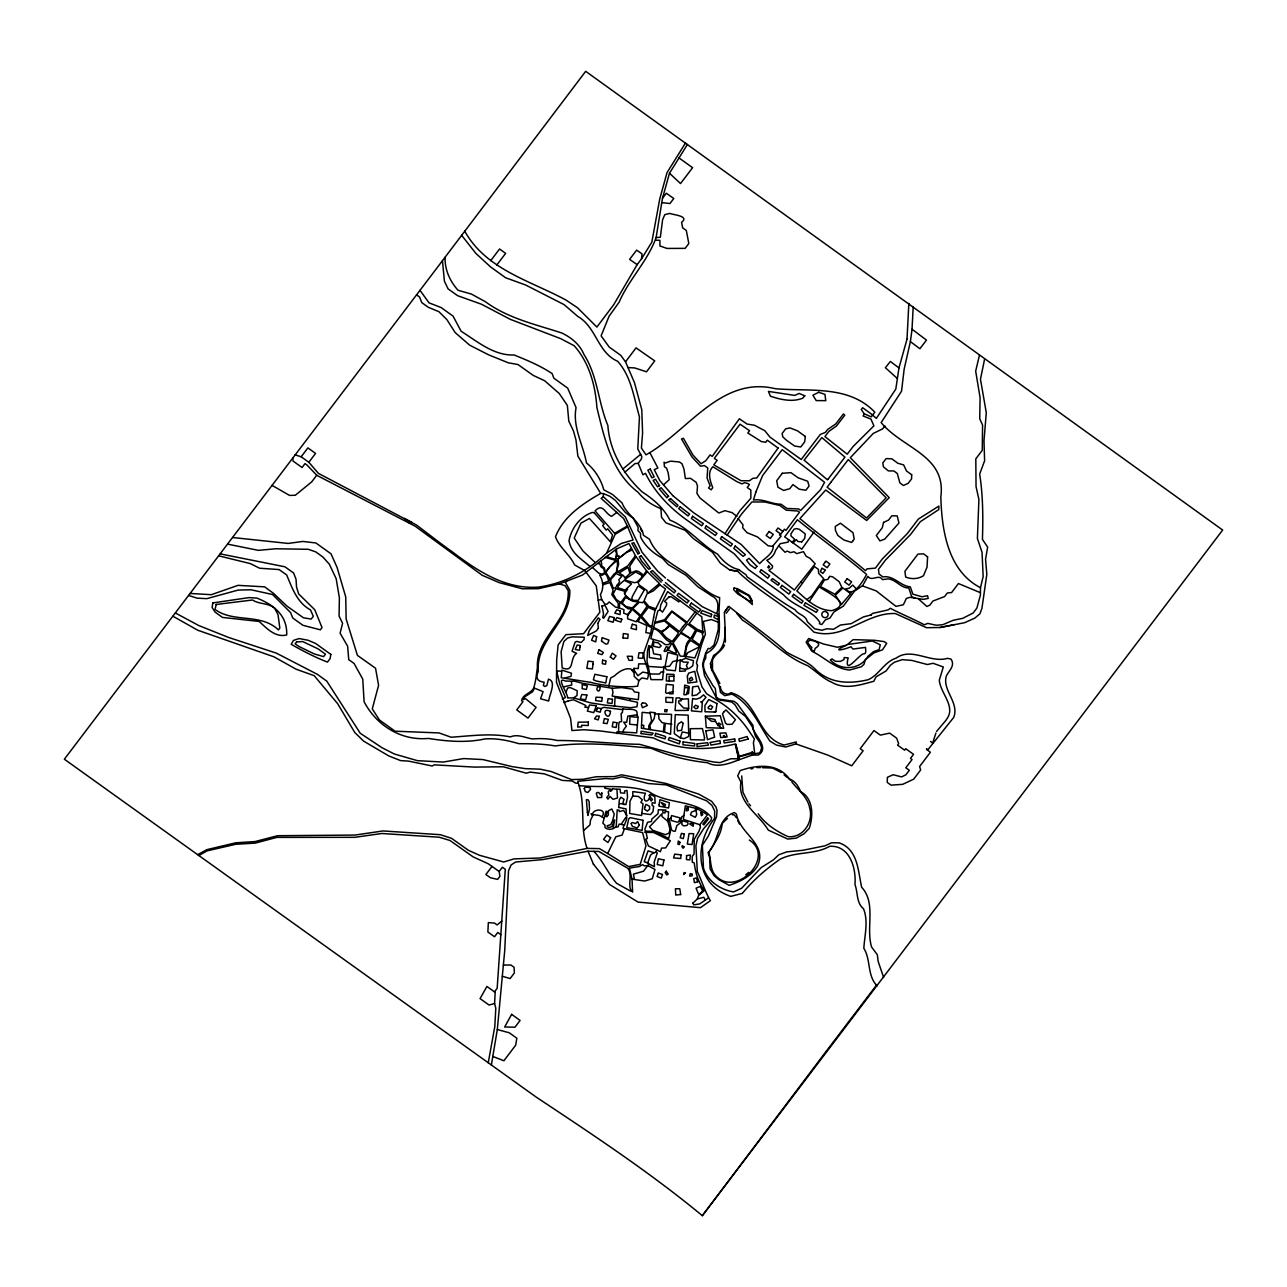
<?xml version="1.0" encoding="UTF-8"?>
<svg xmlns="http://www.w3.org/2000/svg" width="1287" height="1287" viewBox="0 0 1287 1287"><rect width="100%" height="100%" fill="white"/><g stroke="black" fill="none" stroke-linecap="round" stroke-linejoin="round"><path stroke-width="1.5" d="M686.743 710.376L688.304 709.587M668.017 821.637L668.033 818.822L669.32 818.87M926.72 748.648L927.509 750.224L953.731 717.406C959.555 702.477 941.875 690.202 946.395 675.772C949.179 670.607 955.437 665.443 951.045 659.137L947.554 658.317C930.421 663.497 911.695 646.83 896.138 658.124C884.282 661.872 879.118 674.935 868.162 679.729C849.404 684.105 830.002 683.847 815.266 669.224C807.303 660.826 795.913 657.93 786.405 651.978C768.307 635.601 747.827 621.911 728.876 606.354L724.436 612.242C724.308 626.705 729.391 646.75 713.625 655.373L710.472 663.593C711.743 673.777 719.819 681.804 720.334 692.245L724.694 695.672L731.933 694.143C750.385 703.474 758.638 724.388 769.867 741.006L776.367 745.076L785.794 747.007L795.849 743.902L827.831 755.115L851.753 765.797L863.127 750.788L860.215 748.696L873.97 730.549L880.34 735.134L889.639 733.123L896.653 738.175L898.68 743.645L897.554 745.125L904.6 750.176L905.71 748.696L913.545 754.327L910.456 758.397L912.049 759.555L905.807 767.792L909.298 770.302L905.871 774.822L901.624 776.914L893.178 774.726L887.419 777.284L887.226 782.399L891.022 785.134L902.654 784.346L913.673 779.166L920.688 769.916L919.578 766.537L930.372 752.284L926.447 749.163M688.706 733.156L688.674 736.518L683.992 738.658L680.324 737.934L674.291 733.606L675.273 714.655L688.159 715.17L688.706 733.156L682.239 731.933L680.324 737.934M590.717 682.383C604.858 686.003 618.693 687.113 633.204 686.647L637.676 686.164L638.802 680.726L634.266 676.447L633.767 668.307L638.255 668.596L638.69 663.867L645.994 663.931M617.036 733.606L617.068 731.692L636.679 732.882L638.062 717.326L636.904 714.864C638.995 706.917 626.849 710.36 622.956 708.751L621.798 709.539L603.909 707.367L600.627 708.622M618.564 731.933L618.693 724.452L619.32 721.927L621.637 721.557L621.122 713.448L622.345 712.66L622.956 708.751M623.326 732.19L623.375 730.163L626.367 726.125L623.68 722.152L626.64 722.393L627.847 716.103L636.904 714.864M632.754 795.961L638.449 796.46L642.326 799.758L640.862 802.38L643.033 803.78L641.537 815.508L629.665 813.464L629.97 801.254L632.754 795.961L632.85 791.585L645.447 793.259C641.312 802.235 648.712 803.731 649.935 796.186M627.589 614.623L623.728 613.159L623.938 609.684L619.449 608.043L619.578 603.136L620.897 602.992L627.976 608.719L631.724 609.137L627.589 614.623L627.654 618.806L636.277 621.782L639.929 616.103L632.239 609.378L627.959 615.283M650.643 729.536L649.871 725.385L654.134 718.725L655.26 712.741L649.903 712.161L651.624 720.656L648.761 725.852L648.97 729.439L663.4 731.659L670.559 734.266L671.557 714.398L654.407 713.867M565.041 677.992L571.026 676.367L571.476 673.214L561.872 670.125L561.277 677.734L590.299 682.319M871.235 614.913L872.313 613.481L888.127 609.877L890.331 608.301C901.576 614.156 913.32 618.95 924.291 624.79L927.814 623.391L936.164 625.225L942.695 624.742L953.217 620.286L962.773 618.323L973.197 612.966L976.897 608.075L980.421 595.012L980.485 587.709L983.155 576.576L982.045 552.3L977.396 538.481L978.908 499.485L976.045 486.599L975.803 458.832L982.254 450.337L982.576 425.128L979.729 418.693L980.099 397.78L975.675 371.139L979.423 355.341M653.426 639.526L651.705 646.476L648.793 645.64L647.506 650.82L646.991 661.035L650.965 679.616L662.58 679.681L663.899 666.569L666.763 669.9L675.321 670.736L676.962 660.456L672.747 661.663L669.61 666.216L664.575 666.746M665.17 666.039L667.84 652.348L677.782 655.099L676.817 661.341M626.624 818.033L626.045 808.896L618.629 807.432M665.476 578.008L657.528 570.978L642.036 552.236L625.273 516.795L603.362 496.75L603.362 493.581L600.723 493.388C582.593 503.732 563.32 516.65 555.469 536.776C559.572 547.908 569.707 554.359 574.629 564.961L584.845 570.64L596.267 585.891L599.855 612.226L583.59 633.687L565.894 634.652L558.14 644.884L556.692 659.523L556.499 682.303L570.559 718.323L571.959 730.566L583.783 729.713L600.192 730.936L653.426 737.934C679.584 751.045 707.979 750.611 735.649 743.918L739.253 756.37L752.284 752.332M684.652 687.435L688.4 687.95L686.389 694.723L683.928 694.707L684.748 685.054L689.205 686.534L688.529 693.709L686.518 693.709M614.559 706.434L615.057 697.409L637.532 702.348L636.985 706.788L630.34 707.705L604.359 705.035L590.347 702.815L573.535 697.844L567.664 697.988C568.034 693.629 555.099 676.045 565.411 681.048L574.613 681.209L582.673 683.333A31.21 10.36 9.4 0 0 584.185 683.574L612.21 688.288L621.621 687.596L632.512 689.14L634.427 691.939L638.835 692.551L638.352 699.661L612.145 696.074L612.982 692.406L612.21 688.288M621.396 824.018L625.627 817.647C628.474 816.425 624.774 823.76 624.388 825.047L619.192 824.082L618.001 826.897L616.2 826.946L617.197 809.845L619.063 810.247L619.353 811.647L623.584 810.392L626.898 815.588M907.013 339.125L908.847 303.394M494.578 1003.522L495.189 992.374L486.92 986.437L480.067 998.599L489.076 1005.05L494.578 1003.522L495.801 1008.22L494.803 1026.576L488.256 1062.772M629.986 700.031L630.051 698.825M658.542 713.899L659.024 718.999L662.162 722.715L664.285 723.021L663.4 731.659M912.016 329.536L913.207 306.531M610.746 790.926A2.413 2.188 18.4 0 0 612.371 788.69L616.907 789.301L617.487 797.972L612.998 799.324L610.054 796.396L607.963 799.13L606.788 797.522L608.848 794.851L608.188 791.875L609.234 790.524L610.746 790.926L610.762 789.172L604.842 788.239L604.713 787.081M640.974 733.606L641.103 731.209L653.169 733.172L651.753 734.974L641.425 733.638M724.887 627.445L725.434 642.084M672.892 691.618L673.358 685.054L666.232 684.25L665.636 692.551L666.779 693.387L672.892 691.618L673.069 693.773L669.546 693.822L669.449 692.422M643.564 728.362L643.79 725.353L641.537 725.273M679.472 668.066L685.311 669.337L685.488 670.977L679.633 671.331L680.179 660.102L677.461 660.794M701.479 645.028L696.412 663.03L697.49 665.411M701.512 644.723L705.405 634.137L703.394 621.396L711.405 619.562L717.905 622.055M872.666 415.009L862.644 407.722L861.276 409.507L864.124 413.738L871.235 416.875L874.838 412.178C848.519 384.684 809.201 391.779 775.257 388.69C720.881 375.498 687.725 431.612 646.026 454.842L641.409 448.053L642.599 433.027L641.779 409.716L634.443 382.593L625.53 361.856L620.736 355.309L609.234 347.088L601.109 335.859L609.057 316.28L619.111 302.204C628.893 279.424 648.005 260.65 656.129 237.5L662.467 198.327L669.497 173.214L687.467 144.417M491.377 1065.009L497.313 1029.536L504.745 950.385L508.51 870.768L511.1 864.977L515.556 862.033L542.76 859.587L588.046 851.206L593.532 864.446M602.557 583.413L608.719 581.064L607.223 576.415L605.147 573.423L602.268 575.192L599.678 575.032C603.233 580.823 603.973 588.529 600.418 594.497L601.656 599.485L604.81 604.102L606.965 604.198L609.201 601.946L615.54 607.126L619.449 608.043M664.462 732.078L665.299 723.358L671.83 724.195M673.825 676.302L674.002 674.452L666.73 674.147L666.312 680.968L674.018 681.032L673.825 676.302L669.047 676.27L669.288 681M637.145 264.639L641.505 258.88L642.036 253.893L636.631 250.112L629.6 259.379L637.145 264.639L613.754 304.665L596.878 327.059L577.525 307.754L565.878 300C530.003 280.55 485.875 269.498 464.671 231.016M601.238 560.794L601.833 566.103L604.263 567.857L605.373 571.943L615.653 560.344L605.115 557.4M608.735 686.293L610.649 677.992L614.575 675.82C618.661 671.83 624.935 667.599 630.984 669.031L633.638 672.474M654.584 623.664L657.834 610.891L659.958 609.845L660.826 604.745L667.631 591.618L701.817 616.811L702.911 633.381M717.663 724.967L718.789 722.972L720.897 724.452L718.226 725.948L715.556 721.428L711.486 721.315L705.356 716.199L706.257 727.654L723.696 728.265L720.27 715.717L705.356 716.199M638.802 680.726L641.94 677.911L647.458 679.005C651.109 669.433 642.213 661.518 644.143 651.898L650.627 633.429L653.651 617.293M679.649 820.157L679.954 817.856L671.573 815.588L670.929 818.21M653.667 617.261L654.986 610.488M910.376 341.602L912.065 329.263L926.479 340.106L919.883 348.745L910.376 341.602L904.15 369.224L901.527 391.2L881.145 422.603C902.637 448.729 946.476 455.212 940.829 496.927C941.762 530.18 947.779 570.817 980.485 587.709M906.965 339.318L898.969 367.921L895.8 389.108L876.334 418.404L872.618 415.074M648.053 865.717L644.16 865.781L642.583 864.655L639.414 866.505L629.375 868.114L632.046 879.166L644.626 881.032L652.268 878.764L654.986 869.449L648.053 865.717L648.487 863.802L654.472 866.682L654.198 861.904L657.287 853.024L656.113 852.171L653.281 852.975L650.595 855.018L647.876 862.37L648.568 863.85M665.524 811.325L665.733 809.973L658.3 809.78L658.059 813.657L651.801 819.079L651.495 821.492L647.57 822.264L644.851 829.311L645.575 831.129L654.456 831.482L668.709 838.432L670.495 831.177L667.969 821.476L662.033 816.553L661.904 813.77L649.501 826.849L652.863 830.388L665.379 834.652L668.934 833.156L670.109 829.697M580.083 646.943L580.324 645.479L577.203 645.028L575.209 649.501L579.536 650.208L580.051 647.12M601.512 640.926L602.059 637.66L608.944 640.073L607.689 643.773L605.727 644.079L601.496 641.039M616.087 826.656C613.304 829.488 608.091 830.453 605.003 827.605L605.019 825.24L602.831 823.149L606.032 811.26C609.378 810.424 603.619 817.985 607.062 816.618L608.301 814.977L608.429 810.73L611.759 808.976L614.253 814.14L612.564 820.8L610.778 824.613L607.158 825.755C606.563 828.281 610.794 827.316 611.985 826.511L614.559 819.899L613.127 828.555M788.561 539.703L788.111 542.133L780.163 543.725L775.562 550.434A15.557 15.171 17.3 0 1 766.827 560.263L772.618 566.039L772.232 568.001L768.902 570.382L794.385 590.009L815.202 563.786L809.957 558.285L806.145 556.241L803.474 551.64L796.685 553.651L794.015 551.737L790.443 552.622L787.258 551.077L784.99 552.252L778.812 545.768M686.132 646.122C687.564 636.566 696.444 642.02 680.598 633.188L673.069 642.776L680.324 656.113L684.04 656.29L686.1 646.315M616.36 549.082L616.988 555.228L620.447 556.933L631.193 548.552M984.603 359.089L980.469 379.263L986.292 412.709L983.976 440.878L984.619 460.778L979.664 474.083C983.059 496.042 983.123 517.647 982.431 539.398L987.644 547.104L985.569 559.234L986.823 574.404L981.917 608.413L979.89 613.835L974.838 618.098L964.606 622.699L939.977 627.509L926.592 627.702L895.366 613.561C866.167 612.194 843.886 640.829 813.786 632.046C791.344 608.043 760.874 593.886 737.483 571.187L729.809 570.012L720.43 563.272L712.515 552.316L693.323 538.529L685.263 530.341L665.894 522.812L661.502 517.213L660.971 509.073L659.604 508.092A52.397 49.244 24.2 0 1 637.885 492.117C611.325 471.83 604.472 438.223 596.911 407.673C595.334 385.263 589.366 362.982 574.243 345.769L560.81 338.706L510.328 319.353L481.547 304.263L457.561 295.656L448.069 288.851L444.417 281.209L442.455 260.714L585.682 71.316L1222.65 530.051L702.332 1215.684C649.774 1172.232 592.905 1134.748 536.18 1097.087L64.35 759.217L442.455 260.714M654.52 623.938L650.788 638.706L661.212 641.634L665.331 644.674L668.516 644.642L670.945 642.406C663.384 639.88 661.357 630.244 653.41 628.603M680.726 820.993L681.627 816.972L683.928 815.427M741.682 775.948L742.953 792.245L747.892 802.123M795.849 743.902L796.315 741.923L784.201 745.028C757.416 738.127 758.204 700.691 731.386 692.792M699.726 644.996L692.133 639.382L696.701 630.582L701.946 632.609L703.072 636.566L699.468 646.106L690.797 640.54C685.504 644.24 685.504 652.782 685.488 658.3L680.791 660.456M697.506 665.427L696.814 670.27L701.946 686.904L706.627 693.757L719.143 701.688C730.887 708.928 741.425 719.578 749.034 731.016L754.375 738.947L753.394 742.712L754.729 753.699L759.33 753.04A12.484 0.901 -54.3 0 1 760.52 751.447L761.679 747.634L759.748 742.309L755.533 736.373L752.428 727.042L745.543 716.489L738.947 711.228L735.054 704.826L731.659 701.962L719.996 700.048L716.73 698.439L704.488 675.578L702.557 664.092L705.582 653.201L708.204 648.423L709.957 648.745L713.947 645.125L718.275 629.536L718.419 615.476L716.988 612.821C718.419 606.901 718.983 599.147 712.129 596.154L697.731 586.663L686.068 575.321L668.355 564.639L662.387 558.22C653.555 553.362 644.98 546.299 640.62 537.033L640.476 533.204L637.918 530.55L638.191 527.445L633.284 518.371L625.45 512.516L615.54 500.514L609.877 496.299L603.362 493.581M656.113 852.171L656.676 849.903L660.376 851.704L661.598 848.069L665.669 847.94L670.382 840.701L653.667 832.528L644.755 832.271L645.64 831.129M685.488 656.74L687.773 652.686L699.436 646.814L694.867 657.947L685.585 656.37M688.658 708.365L688.078 710.36L675.048 710.521L676.093 697.956L679.665 697.876L680.308 699.195L688.4 698.825L688.658 708.365L683.638 707.995L678.764 702.911L678.667 700.868L680.952 700.884L681.965 698.825M607.448 555.678L607.898 557.158L615.363 559.298L616.505 553.603L615.508 549.71M728.056 606.853L724.436 612.242M658.847 584.073L665.508 588.947L655.035 610.376L648.326 607.384L641.666 616.135L649.259 625.257L651.914 626.447M598.391 628.136L597.828 623.391M624.485 828.603L622.12 835.086L615.813 836.807L607.673 853.49L628.619 866.601L640.202 864.349L645.961 845.881L642.615 832.592L622.972 828.426L624.018 824.967M692.921 903.12L697.297 898.953L698.535 895.623L704.311 890.572C698.487 882.641 695.382 872.602 694.24 862.933L692.277 862.193L692.213 856.418L694.047 854.053L694.224 839.317L698.938 831.322L700.498 827.074L699.855 824.726L707.512 814.703L697.087 808.654L685.327 805.823L683.349 819.385L699.855 824.726M935.89 733.123L932.608 743.178L930.598 741.425M697.087 808.654L696.122 811.196L696.734 814.446L695.318 817.342L690.475 814.88L691.489 812.081L694.819 810.874L695.994 808.252M742.937 563.561L748.503 569.594L783.381 594.61C793.403 606.338 811.791 609.475 819.819 622.361L819.385 623.745L821.798 624.549L825.337 619.916L830.002 617.985L833.912 612.001L843.339 606.097L854.584 591.087L862.338 585.858L876.206 590.894L895.993 606.386L903.345 604.761L906.386 598.439L909.989 597.313L923.406 599.372L928.233 598.407L927.525 595.704L922.039 596.782L912.869 594.16L910.295 586.856C900.256 586.019 893.516 574.983 882.85 576.914L879.021 574.034L878.458 569.369L885.424 560.135L910.376 534.7L920.334 521.685L938.738 509.604L938.866 506.097L918.435 519.015L907.255 533.655L882.432 558.831L875.401 568.114L867.004 568.87L865.491 570.704C843.918 552.348 821.46 536.711 799.919 518.581L825.723 490.009L866.65 520.479L889.22 497.635L850.321 457.689L873.294 433.429L882.609 428.877L884.893 425.9M738.706 757.11L737.708 758.751L730.791 758.783L720.044 762.596L714.188 762.081L678.136 754.986L639.687 744.336C612.596 743.822 584.797 740.459 557.207 740.492C549.292 738.593 540.62 738.288 532.464 738.931C524.887 737.724 517.921 733.751 510.328 736.888C490.878 732.947 471.042 735.907 451.093 737.226L439.044 732.93L395.077 731.209L379.408 719.964L372.281 708.88L378.587 685.327L375.547 668.243L357.416 655.373L346.123 618.902L345.736 596.959L337.097 567.487L331.049 553.86L315.894 542.969L302.831 541.441L288.159 543.436L232.657 537.516M295.013 454.858L301.174 456.772L308.848 462.274L318.404 473.375L416.473 524.999L438.079 541.425A164.591 55.019 37.2 0 0 452.332 551.866C477.477 570.929 505.678 589.768 538.867 587.065C564.543 583.333 587.966 570.961 606.644 553.072L615.122 534.33L627.702 526.817L623.696 518.629L601.109 498.342L603.362 496.75M619.626 803.651L623.793 803.844L622.956 802.412L624.098 799.388L620.849 797.2L619.337 799.887L618.709 807.464M597.94 623.165L599.983 619.401L598.391 617.873L589.237 630.614L587.725 635.424L596.348 630.903L598.31 628.362M724.565 644.98C721.975 651.367 714.542 653.86 712.403 660.392L712.483 662.194M650.627 633.429L645.849 632.609L646.782 625.466L638.207 621.589L640.54 616.859L648.648 626.142L651.399 627.509M672.779 495.592L693.806 512.87L724.999 533.671L739.848 510.746L750.852 498.262L750.836 490.074L747.232 487.5L749.42 484.555L747.988 483.574L744.578 482.673L741.907 483.896L736.791 481.595L712.869 466.714C706.949 472.49 710.311 481.177 712.741 487.693L711.164 489.832L708.558 487.95L710.151 485.826L707.062 478.024L707.753 467.953L704.423 465.588L700.514 466.2L691.939 456.885L681.499 438.964L683.429 438.32L693.049 455.18L701.045 463.722L705.743 460.746L710.118 454.906L712.226 456.386L739.398 418.774L747.103 424.083L754.423 425.241L764.832 430.727L769.916 437.049L801.206 459.507L820.334 434.427L825.321 432.432L827.557 429.536L835.681 424.002L843.452 413.931L844.787 415.218L836.453 426.013L828.908 431.354L824.903 436.566L847.216 454.182L853.152 446.476L873.921 425.836L870.929 419.079L863.11 415.991L864.397 413.851M636.003 556.692L646.541 570.768L642.84 576.19L642.39 574.243L638.529 571.46L636.003 570.817L630.936 572.924L629.713 566.232L636.003 556.692L628.957 543.564L616.73 548.809L582.416 575.096L559.459 583.896L538.433 588.69L522.297 588.786L499.259 582.641L482.239 575.305L415.09 526.174L316.715 475.273L311.711 481.869L295.302 495.27L289.559 495.415L271.927 485.328M862.547 585.907L863.271 584.588M863.754 583.719L867.856 576.303C871.637 582.126 878.876 573.503 882.448 579.649L888.159 578.86C896.186 579.665 900.627 588.095 908.767 587.998L911.727 596.734L915.218 598.278M945.897 720.398L936.518 731.466M946.347 719.61C956.595 706.74 940.379 693.5 939.301 680.147L943.307 666.988L933.139 663.288L927.3 664.526L911.823 660.408L902.171 659.668L894.449 662.21L890.427 665.218L886.099 670.913L876.077 676.849L873.76 681.322C860.102 684.861 845.221 690.138 831.675 682.223C822.586 678.346 815.813 670.961 807.641 665.669C782.464 655.614 764.784 634.298 742.406 620.061L736.598 613.207M641.505 258.88L651.817 242.197L659.797 198.745L667.052 172.571L685.504 143.002M724.999 533.671L727.171 535.07L741.473 514.14L751.93 501.962L764.864 501.994L779.793 505.485L786.277 510.183L797.86 511.019L799.5 512.194L786.003 530.341L784.427 529.214L780.791 534.105L776.061 530.678L778.056 527.992L782.786 531.418M809.233 601.576L819.127 586.856C827.332 592.47 853.619 604.198 831.74 610.649C817.583 610.488 806.869 599.79 796.894 590.974L814.462 566.537L818.419 569.401L818.58 573.182L823.728 578.764L811.824 595.784L806.949 599.581M624.565 593.645L624.452 591.167L615.878 588.722L613.127 593.934L616.232 599.452L619.9 601.978L621.299 601.866L625.836 595.784L630.662 599.839L625.562 597.49L622.248 603.12L625.595 606.45L632.287 607.931L638.336 601.978L632.593 601.206L626.576 597.136L624.565 593.645L627.573 589.221M814.011 532.03L801.769 549.195L784.668 536.872L797.409 519.755C820.189 538.561 843.902 555.196 866.553 574.404C863.368 580.598 852.718 599.098 845.865 588.77L849.195 588.256L852.718 585.102L855.839 588.304M696.814 613.175L689.205 623.616L697.441 629.456L703.442 631.74M445.109 257.191C444.594 269.546 449.903 281.161 458.027 290.267L471.412 294.063L485.344 301.689C508.301 318.565 535.601 324.388 561.792 332.995C571.348 337.564 579.777 344.433 583.944 354.424C597.812 376.174 598.101 402.364 607.866 425.482C609.604 451.19 623.616 474.726 642.277 491.988C653.426 499.179 663.77 508.092 669.867 520.045C688.497 527.67 700.418 544.095 717.551 554.134C723.069 561.1 729.697 567.422 738.674 569.578M624.565 472.426L635.022 463.561L638.207 463.336L641.441 458.88L641.779 456.435L637.773 448.906L639.446 416.924L637.564 409.926C633.14 392.905 629.793 374.71 617.599 361.261C597.554 352.525 596.46 327.204 577.895 316.505L564.124 304.649L525.707 285.038L505.646 277.767L490.669 267.004L475.933 253.459L461.566 235.199M792.277 542.39L794.61 539.237L790.958 535.923L790.942 533.848L794.095 529.166L796.573 528.587L799.356 529.343L805.26 533.928L804.681 538.384L801.737 541.843M742.969 563.497L734.33 553.86L688.223 521.042C670.511 508.59 655.051 492.889 645.495 473.326L642.921 474.742L638.191 463.288M738.143 518.629L743.001 524.839L742.647 527.702L746.959 532.641L757.448 536.92L768.194 545.849L772.554 546.299L781.145 536.116L779.488 534.942L780.694 534.041M793.033 542.921L796.347 539.639L797.972 541.537L801.737 541.859M625.53 361.856L636.035 347.876L654.729 360.875L646.524 371.798L634.684 367.937L627.911 367.567M748.744 872.345L745.817 874.742M702.332 1215.684L826.592 1050.771M566.618 581.209L565.54 582.641L569.835 590.363C570.704 621.637 535.585 639.43 538.304 671.476C535.312 677.992 537.339 681.531 544.144 682.158L543.404 685.537L544.739 686.502L546.862 685.585L548.471 679.166C556.853 681.29 549.308 694.835 548.696 701.013L540.54 698.761L543.098 691.65L534.572 688.159L532.609 691.73L523.873 697.409L523.503 699.678L525.369 698.487L536.1 707.383L527.992 718.114L516.747 709.909L522.956 701.688L521.589 700.691C522.747 694.272 530.566 693.532 533.494 688.416C535.907 681.708 536.261 674.533 537.403 667.551C535.73 637.403 569.932 620.64 568.194 590.636L565.154 585.746L559.459 583.896M494.481 991.859L497.168 988.303L505.292 869.304L502.397 867.245L499.179 871.492L499.903 876.367L497.602 879.375L490.427 877.75L485.875 874.516L492.02 866.424M826.737 1050.594L876.576 985.022M301.174 456.772L307.899 447.892L315.572 453.41L308.848 462.274M490.733 260.634L499.549 249.002L505.63 253.362L496.814 264.993M662.467 198.327L666.312 193.243L673.793 198.471L669.948 203.539L662.081 202.606M608.719 581.064L614.044 574.034L627.815 565.862L635.344 555.807M668.999 596.943L664.526 601.367L666.666 602.992L666.473 605.357L662.499 612.129L659.958 609.845M737.483 571.187L729.809 570.012M601.994 816.698C607.657 809.25 594.851 807.93 592.663 813.513L591.055 813.899L592.229 815.524L594.111 814.703L599.469 815.508L604.214 818.114M715.556 721.428L715.041 719.546L708.992 718.21M846.573 645.189L853.217 639.639L874.484 640.282L884.169 641.602L886.711 643.355L882.528 649.822L873.937 652.895L865.218 659.813L864.06 664.205L861.373 666.746L849.581 670.028C834.652 668.709 824.613 657.287 811.856 651.238L806.145 642.197L808.703 638.481L823.664 644.047L837.387 647.248L846.573 645.189C830.952 652.091 842.213 650.353 850.964 646.717L852.927 649.05L865.507 647.409C865.427 649.468 866.971 654.407 863.287 653.909C858.477 655.212 843.612 676.383 848.133 657.882L844.159 657.544L844.063 659.555L840.395 661.405L835.376 661.293L832.094 658.928L830.324 659.893C840.491 671.074 859.941 670.205 868.098 656.193L873.471 651.656L879.118 649.613L880.276 644.819L872.313 640.99L848.23 644.417M727.477 818.371L722.104 823.535C721.557 834.764 713.915 843.419 708.831 852.654C711.47 860.601 709.604 870.382 716.618 876.704C737.161 896.782 775.771 857.045 749.34 840.041M679.729 600.659L678.796 601.882L671.17 596.75L669.015 596.927M647.667 865.733L643.468 871.235L633.413 874.146L634.394 879.23M695.093 611.888L687.161 622.281L671.83 610.987L664.575 619.69L654.777 622.474M742.776 892.856C753.635 879.777 766.055 869.015 779.986 859.282C795.302 851.286 814.478 854.97 829.777 846.283C849.87 845.205 856.322 868.307 854.97 884.555C858.043 892.615 856.193 902.798 863.529 908.815C868.532 921.251 864.639 935.327 863.834 948.278C871.122 959.973 866.923 975.755 877.155 985.826M647.425 571.701L638.03 582.625L639.269 585.054L646.959 590.476L647.184 592.438L648.632 592.503L659.443 583.51L646.508 570.817M565.926 692.454L567.664 687.982L570.302 687.58L577.171 690.717L576.994 695.575L573.535 697.844M841.473 604.311L850.627 593.693L842.937 587.966L835.36 595.157L841.473 604.311L840.668 604.922M851.013 592.68L850.257 593.42M663.513 484.877L669.192 479.697L668.194 472.892L666.586 468.195L664.414 466.698L664.076 462.21L665.299 463.03L670.511 461.148L679.439 461.969L682.03 463.77L683.96 469.079L685.376 478.571L690.475 478.314L696.187 482.352L697.49 485.939L696.943 493.388L699.919 497.94L718.789 513.03L724.935 510.682L732.11 512.644L736.872 516.377M583.638 830.517L589.945 824.87L590.492 820.286L592.953 815.298M640.669 454.327L622.763 469.063M501.866 921.025L497.12 924.951L494.562 923.117L488.352 922.586L487.87 931.997L494.514 936.759L497.747 932.464L500.916 934.732M616.843 512.387L611.582 516.344C604.488 513.32 603.217 502.702 595.028 510.875L614.655 533.349M581.161 642.422L584.057 639.623L584.25 637.242L572.281 636.84L567.567 638.014L563.915 641.473L561.116 651.64L562.178 667.84C575.192 673.149 569.16 657.882 576.673 653.378L572.055 651.222L575.096 642.165L576.833 641.393L580.517 642.422M708.268 898.069L699.726 903.908L693.661 904.858L692.856 903.007M606.644 553.072L621.299 543.468L633.107 540.009L627.702 526.817M614.623 533.301L627.412 525.965M663.899 666.569L662.548 667.374L648.391 666.441M198.841 855.533L207.127 850.868L235.698 844.288L255.212 843.114L276.818 837.387L354.713 837.322L381.885 833.493L439.237 837.226L450 840.491L473.117 856.869L488.272 863.786L499.179 871.492M197.651 854.681L206.773 849.677L235.794 842.792L254.955 841.585L277.59 835.713L354.858 835.07L382.995 830.952L440.347 834.7L451.496 838.304L468.532 850.369L479.472 855.276L503.667 861.984L514.092 858.879L540.106 857.995L587.065 848.39L599.452 848.616L607.673 853.49M685.311 669.337L689.092 668.5L692.712 665.878L693.484 660.665L685.488 658.3M562.339 699.018L565.46 697.522L559.893 684.507L556.595 670.913L561.502 671.219M602.831 584.748L609.941 582.577L613.079 590.218L611.808 594.674L618.227 603.281L618.243 607.625M697.297 898.953L703.78 897.28L705.228 899.806M568.178 700.948L563.851 702.557M731.08 692.792C726.125 696.38 720.318 691.891 720.382 686.454M660.006 584.797L653.281 590.958L647.055 593.79L644.111 600.756L648.777 606.338L655.598 608.719M227.654 544.144L258.365 550.353L275.772 548.777L308.301 549.292L315.733 551.882L322.844 556.981L329.343 564.205L336.18 578.732L339.382 597.828L339.076 616.055L342.583 623.342L340.106 633.188L347.635 646.219L348.745 659.636L354.07 663.465L362.757 679.118L364.092 701.737C376.592 725.595 401.222 741.006 428.458 738.416C447.056 741.441 466.377 742.969 484.926 738.931C496.621 738.094 507.85 740.459 518.918 743.693C531.113 743.661 543.211 743.806 555.164 745.945C586.904 741.569 619.095 745.382 650.932 748.197C668.693 755.903 688.062 760.665 707.512 762.724C717.406 768.194 729.423 763.529 738.931 759.78L735.858 744.642M738.69 756.885L752.38 753.345L752.268 751.737L752.412 755.051L738.931 759.78L735.295 744.787M742.358 893.387L730.743 896.363C695.189 884.249 693.709 844.851 714.542 818.468L714.671 810.939L711.968 805.421L706.627 800.82L666.103 784.845L648.246 783.542L622.071 776.817L612.692 778.989L605.807 778.538L577.799 781.289L578.957 785.343C585.505 806.08 579.954 827.766 587.065 848.39M751.045 768.95L753.024 768.484M568.194 700.948L573.535 699.774L584.636 704.858L585.907 705.791L584.845 707.239L588.143 707.416M601.656 599.485L598.165 600.16M939.977 627.509L954.311 624.662M632.062 669.835L633.671 669.562L637.918 675.723L642.76 672.104L648.407 673.181M593.387 864.092L609.636 884.523L638.014 902.09L700.45 907.673L710.376 900.675C705.163 891.955 701.785 880.871 697.329 871.621L695.913 845.8L697.586 838.336L703.732 828.538L711.051 820.286L711.631 817.76C696.717 798.809 667.776 805.147 648.664 791.473C626.254 783.912 602.477 788.062 579.005 785.601M723.712 737.242L720.8 737.676L719.883 733.156L725.9 732.882L727.123 736.888L723.712 737.242L723.407 735.681L724.356 735.553L724.694 737.226M871.219 614.913L863.448 616.907L851.077 623.696L840.443 625.015L833.622 629.23L826.849 628.764L822.071 630.244L814.719 628.844L807.255 621.669C805.855 615.041 798.326 614.993 795.076 609.732C778.072 600.241 763.32 587.692 747.087 576.898L746.154 574.871L738.641 569.626M656.129 237.5L660.344 237.291L662.612 219.691L664.768 214.672L669.771 213.385C672.811 214.897 689.961 215.91 681.627 222.297L682.625 227.847L686.293 230.437L688.818 243.533L685.151 248.359L667.036 248.439L659.925 245.978L659.909 240.315L655.678 240.17M760.665 767.583L756.756 767.567M616.907 789.301L620.061 789.14L620.511 792.872L624.613 793.194L624.645 790.974L626.978 790.347L627.541 797.007L625.965 804.536L623.375 804.391M654.665 623.246L664.414 620.945L669.288 625.096L665.331 629.359L661.164 631.322L653.732 627.509M503.362 965.105L510.826 964.96L514.092 967.309L514.35 972.988L510.135 978.554L502.3 976.27M578.313 783.107L575.916 783.22L572.088 780.984L562.306 780.389L544.417 773.889L530.067 772.087L526.351 773.214L503.378 766.779L474.436 767.1L434.218 764.848L432.191 766.006L408.446 761.1L400.595 760.601L388.867 755.984L363.642 741.135L354.794 732.528L337.677 703.716L314.221 675.691L296.187 669.24L273.922 656.804L197.828 630.26L172.989 616.264M732.383 814.816L734.233 814.816L736.502 817.84M563.465 686.92L571.766 685.006L571.444 681.772M649.71 673.986L659.443 674.066L661.051 671.943L663.867 672.087M762.483 767.712L772.49 768.001L781.289 772.538M587.821 851.254L598.825 851.447L627.75 868.275C633.349 874.935 626.367 887.193 632.593 892.084L632.046 879.166M729.552 608.88L726.27 613.223M598.117 563.626L599.742 563.77L600.916 566.779L603.732 568.806L604.665 572.731L602.139 574.195L598.745 573.214L592.905 567.873M650.321 713.062L642.133 712.338L641.393 728.201L648.97 729.439M637.499 724.983L629.633 724.259L629.97 716.586L638.046 717.326M190.251 593.468L211.325 594.691L238.031 585.344L264.655 586.856L273.552 593.404L287.162 606.257L303.491 617.808L311.181 619.095L313.336 616.296L310.457 609.877C297.088 602.702 292.181 587.982 286.647 574.935L279.102 569.578L259.62 568.227L250.338 563.609L218.774 555.839M641.811 813.416L650.514 814.574L652.959 811.711L653.667 806.402L652.059 805.276L652.236 802.798L655.099 803.168L654.826 796.669L650.225 794.385L648.938 795.479L652.445 799.42L651.19 801.045L649.452 798.326M594.144 512.693L592.487 512.419C580.164 516.328 571.38 528.249 569.031 540.685C570.784 552.879 581.547 559.298 590.073 566.505M220.27 553.893L284.942 566.795L293.661 573.053L296.042 579.327L296.525 587.033L298.632 593.87L314.736 609.716L322.023 627.606L320.35 629.81L302.928 625.305L292.792 618.033L290.524 612.515L272.554 594.514L251.029 589.784L238.159 590.073L206.837 598.648L196.991 598.149L188.755 595.463M715.829 711.566L714.349 712.017M663.722 805.759L664.896 806.016L665.443 804.504L661.212 802.509L663.658 805.742M497.313 1029.536L509.282 1032.785L516.827 1038.191L515.733 1045.108L503.909 1060.745L492.808 1056.45M754.616 753.667L752.3 752.622M654.102 852.734L648.069 850.868L644.24 861.711L648.214 863.11M631.901 550.08L626.367 552.541L618.066 559.137L618.645 564.124L616.988 569.851L618.227 572.281M980.324 592.647L958.413 583.542L951.608 592.551L947.329 592.985L944.626 596.541L932.898 601.061L929.809 605.163L926.849 606.467L918.371 598.825M656.74 849.935L648.391 845.913L645.801 839.188L647.345 838.513L646.09 832.319M718.291 616.634L714.317 615.025L714.028 617.551L717.953 619.481M595.736 708.687L596.83 709.25M630.405 891.038L616.521 883.268C607.898 873.229 603.04 861.035 593.918 851.367M637.322 621.106L638.207 621.589M680.179 660.102L683.606 662.129L688.223 662.145L686.405 665.604L687.564 668.162M791.698 781.708C797.876 789.945 807.657 796.926 809.636 807.834C813.786 821.621 803.345 838.014 788.223 836.695C776.753 831.579 765.282 824.018 758.188 813.786M800.755 581.788L802.187 582.738M750.562 805.759L748.889 803.764M727.171 535.07L741.183 544.465L759.684 563.642C764.221 558.091 772.57 554.761 773.294 546.83L772.554 546.299M678.957 157.899L692.599 167.696L680.501 183.558L669.497 173.214M420.012 290.331L429.038 302.863L441.087 307.529L453.056 316.119L461.116 331.226C477.429 341.554 493.854 355.759 514.06 354.971C527.316 360.28 540.283 365.733 552.107 373.568L553.86 378.185L567.696 388.127L576.077 407.673C572.377 426.657 583.059 444.626 586.486 462.934C594.819 469.53 601.045 479.584 603.764 489.8L612.483 494.449L622.039 502.911C626.705 515.234 641.006 521.734 643.452 535.279L649.42 539.189C655.791 555.18 672.055 564.012 685.73 572.94C696.717 581.869 705.726 593.05 719.658 597.667L719.304 605.389C717.76 621.782 724.935 644.24 705.952 653.619L705.662 658.397C699.018 667.165 708.799 677.557 712.708 685.376L715.282 688.4L716.344 697.216L718.999 699.131L733.912 701.302L737.161 703.635L752.975 725.321L753.072 728.539C755.308 736.148 769.739 748.181 758.268 755.083L752.412 755.051L752.38 753.345M416.57 294.836L419.562 296.991L421.734 302.574L428.314 307.303L438.835 311.647L446.75 319.433L455.148 332.561L469.61 345.125L488.561 354.81L508.268 362.789L517.937 364.527L533.236 375.402L544.707 380.791L559.266 393.516L567.358 405.421L568.806 421.171L573.503 431.065L575.981 440.057L577.863 456.129L600.723 493.388M594.079 512.644L604.182 524.082L602.622 525.546L606.161 530.099L607.705 528.796L612.532 534.974L610.456 541.843L589.446 518.468L581 523.069L574.211 538.03L582.995 550.997L595.141 562.483M610.102 579.23L605.92 572.474L609.636 566.698L617.004 560.537L617.583 564.526L616.328 572.377M787.145 777.428L784.04 774.871M175.45 613.014L198.761 625.53L228.668 637.483L276.319 653.12L317.326 674.324L326.753 681.096L360.247 733.268L382.03 747.731L394.24 753.957L417.406 760.649L443.195 762.065L463.658 758.574L482.947 759.571L512.001 766.602L525.176 768.629L540.315 769.192L551.383 771.589L571.492 779.584L582.995 779.278L596.348 776.737L614.43 776.608L621.637 774.822L665.942 783.445L698.728 794.095L711.582 801.254L716.022 807.078L717.036 810.52L716.569 816.65L708.429 835.939L702.364 845.366L703.474 868.114C707.673 881.338 720.366 889.687 733.558 891.939L741.65 888.239L761.277 867.518L773.246 859.989L778.844 854.745L786.824 851.865L802.863 850.289L825.144 845.784L831.531 842.792L839.044 842.824C858.139 849.323 857.962 871.058 861.679 887.29C876.479 903.233 865.652 927.702 871.605 947.055L877.316 954.713L878.152 961.421L883.622 977.396M898.969 367.921L890.379 361.486L885.376 367.712L897.377 378.507M667.486 579.552L702.235 606.676L717.696 614.172M663.867 584.588L674.195 592.905L675.627 591.055L665.395 582.609M661.212 582.126L650.595 571.701L652.622 570.591L662.419 580.646M670.543 498.6L668.645 499.823L676.849 506.837L678.008 505.276L670.559 498.616M788.062 777.959L790.524 780.179M316.827 475.337L307.126 465.154L305.003 463.626L302.059 467.519L293.066 461.052L292.664 457.979M672.747 495.559L659.829 480.646L654.23 469.658L657.898 468.018L650.032 452.927M719.9 683.494L712.531 669.964L712.483 663.046M640.363 529.118L642.551 531.692M719.497 726.013L721.058 728.024M737.628 820.495L739.478 823.986M710.472 663.593L711.791 670.656M668.146 818.838L668.596 811.856L665.218 811.277L665.009 812.982L662.918 812.885L662.885 810.665M827.461 612.676A3.185 3.089 32 0 1 826.93 617.004A3.137 3.041 32 0 1 822.473 616.376A3.185 3.089 32 0 1 823.004 612.033A3.137 3.041 32 0 1 827.38 612.725M702.589 814.591L701.318 815.749L700.675 812.37L702.235 812.869L702.589 814.591M687.355 676.013L687.918 683.075L696.83 681.917L694.771 671.299L688.754 673.101L687.355 676.013M708.349 707.223L708.317 708.526L711.035 709.491L712.66 706.804L710.392 705.212L708.349 707.223M911.679 474.758L911.566 478.893L908.139 483.365L903.394 485.505L899.87 482.866L897.296 473.519L893.902 470.962L888.336 470.881L883.397 466.795L882.802 462.934L886.18 458.558L891.891 458.848L897.763 463.223L903.667 464.945L906.498 470.978L911.679 474.758M601.946 605.968L603.571 613.979L602.702 617.567L603.635 618.243L608.124 611.47L605.003 605.357L601.946 605.968M601.833 793.017L601.721 797.506L597.554 797.554L596.283 793.5L596.991 792.567L598.696 792.502L600.562 794.964L601.833 793.017M584.282 788.577L585.328 791.634L587.821 792.502L590.604 789.285L590.138 787.757L587.274 787.21L585.376 787.145L584.282 788.577M686.566 855.63L686.454 859.555L689.864 859.909L690.411 854.97L686.566 855.63M588.336 722.071L588.239 725.498L581.563 725.273L581.676 726.946L577.654 727.042L578.217 722.184L588.336 722.071M740.974 782.126C737.097 802.332 759.217 814.607 768.291 830.099L787.789 839.076L796.203 838.143L804.134 833.703L809.266 828.297C813.384 815.974 813.529 798.503 800.498 791.489C798.439 786.244 795.125 780.919 789.494 778.957C777.573 762.66 756.997 764.784 740.202 770.591L737.708 775.852L740.974 782.126M685.392 872.763L683.59 874.533L684.057 872.602L685.392 872.763M697.12 743.886L696.991 746.637L708.365 745.093L707.641 742.696L697.12 743.886M666.891 709.797L666.779 711.743L664.735 711.598L664.864 709.604L666.891 709.797M927.589 556.869L927.042 567.149L923.455 575.739C918.114 579.118 911.469 579.407 905.678 577.059L904.89 571.331L917.937 554.102L923.599 553.86L927.589 556.869M582.335 684.523L582.11 688.658L586.325 689.446L587.371 685.826L583.88 684.957A31.998 10.843 15.6 0 1 582.335 684.523M692.535 688.336L692.133 695.736L696.734 694.948L700.401 691.73L698.085 686.116L692.615 686.904L692.535 688.336M692.615 698.551L691.425 710.891L701.672 711.775L702.396 701.415L705.968 697.361L703.539 694.851L700.096 697.892L696.058 699.211L692.615 698.551M596.38 705.71L593.693 712.644L587.322 711.1L589.526 704.986L596.38 705.71M644.69 807.448L644.578 809.217L647.297 811.132L649.597 809.217L649.581 806.354L645.994 804.343L644.69 807.448M680.984 854.89L680.743 858.509L673.6 857.93L674.694 854.118L680.984 854.89M623.005 637.934L627.815 638.384L628.136 634.218L623.31 633.574L623.005 637.934M679.456 820.012L678.764 821.798L677.155 822.168L671.444 820.543L670.897 818.065L669.24 818.966L671.46 829.777L673.439 831.193L675.257 831.193L676.849 825.578L680.791 822.554L679.456 820.012M683.124 741.907L682.898 744.787L694.546 745.993L694.787 743.484L683.124 741.907M620.318 611.052L620.044 614.591L614.8 613.111L616.795 609.684L620.318 611.052M643.194 652.831L642.76 658.236L638.159 658.075L638.947 652.815L643.194 652.831M704.52 737.467L704.327 740.009L690.379 739.639L690.299 728.683L702.429 728.571L704.52 737.467M689.51 678.619L690.041 681.113L692.808 679.633L691.602 677.203L689.51 678.619M693.42 824.211L693.243 826.238L689.719 823.921L692.004 823.149L693.42 824.211M602.606 660.183L602.284 663.69L605.517 664.253L606.032 660.875L602.606 660.183M643.033 820.302L642.116 830.405L626.769 827.621L628.748 818.854L630.18 817.631L643.033 820.302M587.403 812.387L587.966 815.427L589.494 808.976L589.092 801.463L587.998 799.71L586.405 799.71L587.403 812.387M709.652 857.528L710.086 868.95L714.012 875.61L718.613 879.52L729.182 885.343C740.073 881.708 751.27 876.19 757.528 866.135C767.679 843.468 739.735 834.121 736.437 814.027L734.443 812.596C716.65 817.84 719.883 840.91 708.075 852.509L709.652 857.528M811.647 647.506L811.421 649.822L814.253 651.335L815.17 648.391L817.02 647.055C822.441 643.033 813.287 640.218 809.748 640.299L808.043 641.714L808.091 643.355L811.647 647.506M653.748 642.181L653.346 646.251L659.378 647.538L661.196 645.849L658.188 642.824L653.748 642.181M602.219 697.651L601.801 701.415L595.64 700.546L596.01 697.2L602.236 697.506M612.467 699.291L612.001 703.522L607.335 702.847L608.075 698.664L612.467 699.291M639.317 825.24L637.145 828.008L632.432 826.431L630.936 823.39L632.496 822.522L635.537 823.583L637.676 821.573L639.317 825.24M592.969 664.156L592.422 668.934L586.824 668.291L588.062 661.1L593.243 661.743L592.969 664.156M692.245 874.323L692.068 875.852L689.591 876.109L690.266 873.583L692.245 874.323M805.308 436.454L804.665 441.875L800.804 446.959L794.642 446.074L785.907 439.816L782.769 436.792L782.11 433.526L785.649 428.861L789.864 427.879L797.473 430.823L805.308 436.454M649.227 647.2L649.356 657.593L661.051 659.298L660.601 654.97L653.667 653.828L652.445 647.747L649.227 647.2M682.094 820.72L681.869 824.533L683.574 825.836L686.904 825.498L688.062 823.953L687.676 822.232L682.094 820.72M688.336 809.008L688.143 810.424L686.421 810.842L686.55 807.946L688.175 807.689L688.336 809.008M617.036 585.279L615.588 587.902L613.255 588.079L610.633 581.257L610.987 579.311L616.023 573.503L621.894 576.335L618.806 579.697L619.658 581.853L617.036 585.279M212.773 602.927L212.13 607.496L215.154 612.162L222.474 617.422L259.202 621.444C266.65 628.329 275.579 637.95 286.711 634.925C287.451 614.832 273.085 604.649 257.03 598.117L249.035 597.602L212.773 602.927M716.988 703.555L715.749 712.049L705.003 711.759L704.906 705.533L708.735 699.581L716.988 703.555M692.519 841.601L692.068 844.578L687.306 844.079L689.06 833.558L693.709 833.703L692.519 841.601M659.234 804.343L658.96 806.129L668.596 807.995L669.385 802.75L659.941 799.677L659.234 804.343M679.922 842.374L679.311 844.61L677.847 844.127L678.265 841.006L679.922 842.374M616.907 722.763L616.135 727.525L612.21 726.769L613.095 722.023L616.907 722.763M330.807 654.375L330.099 658.606L327.461 662.097C315.09 657.303 302.879 650.997 291.216 644.337L293.452 640.427L299.099 638.561L308.06 640.25L315.572 643.436L330.807 654.375M606.869 676.737L605.791 683.011A17.181 5.711 10 0 0 604.15 682.641L596.911 681.113A12.757 4.247 10 0 0 596.219 680.968L593.387 679.729L594.867 674.308L606.869 676.737M664.43 650.418L664.253 651.415L666.248 651.302L668.468 647.281L666.199 646.734L664.43 650.418M596.621 636.727L595.688 641.875L591.553 640.234L593.597 635.472L596.621 636.727M683.107 723.374L681.611 730.26L677.477 730.903L677.01 727.235L678.249 723.954L681.483 721.75L683.107 723.374M663.947 859.989L662.821 865.797L657.207 864.51L658.397 858.735L663.947 859.989M684.234 834.105L683.349 838.609L680.179 837.74L681.45 833.365L684.234 834.105M711.631 614.285L711.067 616.891L700.707 613.062L702.252 610.601L711.631 614.285M216.168 604.488L215.074 609.459C233.623 623.165 260.682 612.805 278.442 629.89L279.826 628.056L278.024 614.607L274.581 608.172C268.146 602.718 259.298 604.488 252.493 599.999L216.168 604.488M614.189 617.599L613.143 622.281L607.818 620.688L609.62 616.473L614.189 617.599M600.112 686.341C600.273 696.476 592.728 687.049 600.112 686.341M883.558 522.377L882.303 527.686L876.318 535.553L879.938 540.91L884.764 539.092L898.953 523.005L897.2 515.878L891.811 515.83L888.529 520.109L883.558 522.377M586.872 694.996L585.682 699.758L580.292 698.954L581.756 694.53L586.872 694.996M604.423 718.629L603.281 723.133L607.11 723.584L608.317 719.32L604.423 718.629M644.224 590.122L638.255 600.369L633.091 600.385L631.788 598.471L632.287 596.573L637.708 586.663L638.883 586.277L644.224 590.122M751.592 600.772C749.999 603.49 736.035 592.277 736.647 589.687L748.407 595.527L751.592 600.772M601.109 708.751L600.192 712.226L596.074 711.051L597.458 707.77L601.109 708.751M610.456 711.341C609.073 724.661 598.809 706 610.456 711.341M683.992 846.878L683.124 848.262L681.933 846.749L682.367 845.656L683.992 846.878M680.067 741.199L679.295 743.886L668.323 739.912L669.369 737.499L680.067 741.199M599.243 716.328L598.182 719.916L594.514 718.773L596.621 715.942L599.243 716.328M657.593 874.919L657.11 876.576L661.293 878.072L662.499 874.484L658.252 872.972L657.593 874.919M655.662 733.381L654.938 735.826L665.009 738.883L665.636 736.888L664.623 736.164L655.662 733.381M755.887 491.94L753.442 500.016C763.191 498.584 771.54 504.263 781.064 504.231L786.904 508.429L798.632 508.944L800.707 510.44L820.575 489.703L824.581 482.287L782.223 449.662L762.628 475.514L755.887 491.94M621.83 619.208L620.913 622.088L615.089 620.157L617.02 617.599L621.83 619.208M632.351 624.259L631.032 628.378L636.438 629.697L636.389 625.241L632.351 624.259M616.296 556.611C613.69 561.212 622.071 558.188 618.339 556L616.296 556.611M668.146 649.951C680.984 656.579 675.788 652.187 672.57 643.822L671.508 643.709L668.146 649.951M698.117 706.45L697.506 708.317L695.575 708.638L693.79 707.046L695.607 705.196L698.117 706.45M618.629 585.247L617.76 587.741L625.241 590.089L631.563 583.848L624.292 580.308L618.629 585.247M599.05 649.694L597.667 653.346L601.898 654.633L603.442 652.573L599.05 649.694M701.061 701.946L702.139 702.509L701.061 701.946M821.91 568.323L820.366 571.637L822.843 573.423L825.434 569.948L821.91 568.323M610.328 657.078L613.432 659.346L616.039 655.887L612.242 653.169L610.328 657.078M828.764 577.638L827.911 579.407L824.468 579.97L820.462 586.486L834.845 594.256L841.875 587.322L839.172 581.692L832.641 576.833L829.777 576.303L828.764 577.638M647.055 606.29L640.797 615.411L632.818 608.59L639.269 602.155L642.599 602.718L643.436 601.624L647.055 606.29M677.252 635.054L672.168 641.521L666.199 637.644L661.808 632.496L669.803 625.884L678.474 632.737L677.252 635.054M692.567 516.264L691.344 518.484L701.721 525.82L703.345 523.632L692.567 516.264M706.225 525.949L705.003 528.153L715.347 535.537L716.988 533.333L706.225 525.949M721.653 536.631L720.43 538.867L730.807 546.203L732.416 544.031L721.653 536.631M511.631 1014.349L504.665 1027.01L514.961 1027.203L520.093 1020.414L511.631 1014.349M610.633 837.74L608.011 842.518L603.555 839.349L606.837 835.038L610.633 837.74M691.505 637.371L690.813 638.642L681.08 632.239L687.451 623.922L695.64 629.954L691.505 637.371M805.421 602.847L803.957 605.357L816.231 612.355L817.856 610.183L805.421 602.847M735.263 546.042L733.831 548.407L743.114 556.338L745.414 554.681L735.263 546.042M682.577 627.01L679.423 631.579L665.299 620.431L671.911 611.759L686.244 622.876L682.577 627.01M778.104 448.037L756.772 477.96L752.798 478.362L749.468 480.775L740.974 480.711L713.802 464.832L717.165 460.344L714.317 458.365L740.073 424.179L749.549 430.711L747.811 432.995L761.357 441.554L765.652 442.278L767.245 440.186L778.104 448.037M769.143 531.451L766.135 535.505L770.269 538.481L773.278 534.427L769.143 531.451M756.885 566.328L755.276 568.484L749.935 564.687L746.524 560.135L749.018 558.333L756.885 566.328M761.293 569.787L759.829 571.766L767.728 578.201L769.578 575.723L761.293 569.787M768.677 566.071L767.76 567.31L768.789 568.05L769.706 566.811L768.677 566.071M781.981 585.376L780.389 587.532L788.883 594.079L790.701 591.618L781.981 585.376M793.612 594.321L792.084 596.38L801.56 603.201L803.088 601.142L793.612 594.321M296.573 641.956L295.141 643.854L299.034 646.541L314.43 653.989L323.616 656.611L325.482 654.166L318.066 648.857L302.622 641.553L296.573 641.956M825.273 562.001L823.181 564.816L827.107 567.712L829.89 564.012L825.981 561.068L825.273 562.001M852.814 540.926L851.672 542.438L843.87 539.993L837.773 535.408L835.392 530.228L835.279 526.431L840.443 523.214L853.024 532.738L854.198 539.076L852.814 540.926M626.142 576.962L625.128 578.313L623.487 575.675L619.095 572.956L628.12 567.406L629.89 573.471L626.142 576.962M626.125 578.506L625.16 579.777L626.142 580.485L634.491 582.705L637.194 582.046L641.875 577.332L641.553 575.209L635.649 572.007L626.125 578.506M782.319 473.278L776.704 480.695L777.895 487.194L783.59 490.444L789.784 488.706L792.905 484.604L799.34 489.237L805.919 490.218L809.056 486.068L807.705 481.274L798.085 477.767L790.958 472.651L782.319 473.278M642.503 702.831L641.248 704.488L642.486 707.737L647.377 705.485L645.672 703.297L642.503 702.831M828.394 478.7L827.509 479.874L804.102 460.167L821.846 437.58L844.948 457.142L828.394 478.7M830.726 482.464L827.139 487.194L866.537 518.001L886.148 497.812L848.294 459.572L830.726 482.464M705.791 730.871L707.464 739.655L714.655 737.178L713.03 729.809L705.791 730.871M723.889 711.92L722.474 713.786L725.514 723.165L727.284 724.436L732.03 724.259L735.472 719.723L725.981 709.909L723.889 711.92M847.2 578.716L844.706 581.997L849.098 585.151L851.592 581.869L847.2 578.716M707.544 817.969L702.847 824.114L703.892 824.903L708.606 818.725L707.544 817.969M666.248 871.219L665.202 872.602L666.746 874.935L668.194 874.098L666.248 871.219M691.409 603.12L689.671 605.405L698.712 612.081L700.723 609.523L691.409 603.12M688.786 600.836L687.129 603.008L676.994 595.286L678.506 593.323L688.786 600.836M680.163 506.821L678.667 508.638L688.078 515.958L689.623 514.076L680.163 506.821M804.777 395.769L802.766 398.166C792.47 402.413 780.678 399.613 770.446 396.219L768.403 391.409L794.722 395.415L799.163 393.452L804.777 395.769M779.423 583.542L778.008 585.215L771.042 580.212L772.522 578.587L779.423 583.542M668.564 496.251L666.891 497.828L659.201 488.851L661.132 487.725L668.564 496.251M702.75 891.103L698.68 894.562L696.058 888.159L700.257 886.437L702.75 891.103M734.121 588.046L733.622 589.639L737.934 594.127L745.479 598.407L752.332 604.536L751.914 600.225L749.533 595.543L737.467 588.674L734.121 588.046M659.571 485.666L657.544 486.808L653.088 480.341L655.517 479.279L659.571 485.666M748.101 739.076L739.381 741.376L738.867 738.915L747.168 736.55L748.101 739.076M641.248 555.823L639.317 556.804L641.602 561.1L648.616 569.16L650.434 568.581L641.248 555.823M818.725 392.294L812.901 395.189L816.183 400.579L825.787 400.659L824.903 394.353L818.725 392.294M650.225 469.047L647.86 470.205L651.882 477.831L654.182 476.85L650.225 469.047M411.663 522.329L409.684 523.278L404.52 518.404L411.663 522.329M637.918 553.828L631.853 543.307L633.783 542.68L639.526 553.169L637.918 553.828M697.779 881.756L694.433 882.689L693.741 878.667L696.267 877.975L697.779 881.756M720.382 743.452L711.035 745.076L710.006 742.519L720.028 740.62L720.382 743.452M734.7 738.995L723.825 740.572L724.163 742.921L735.167 741.328L734.7 738.995M680.678 894.529L675.739 895.06L675.418 888.738L679.777 888.786L680.678 894.529M632.448 660.328L629.005 660.36L627.268 656.225L632.367 656.37L632.448 660.328M672.715 697.699L665.862 697.425L665.974 702.252L672.763 702.509L672.715 697.699"/></g></svg>
